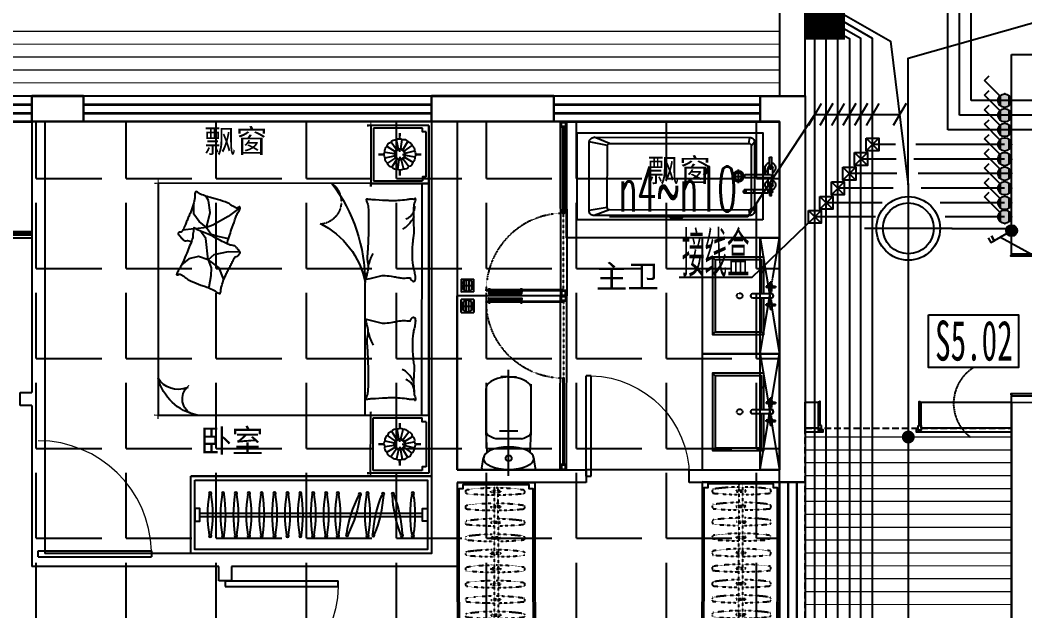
# Model space of a CAD drawing. Extents: x -284868 to 304789, y -137694 to 137894.
# Drawn here: x 3353 to 11149, y -25193 to -20606 of the extents above; entities that cross this region are included whole.
import ezdxf
from ezdxf.enums import TextEntityAlignment as Align

# ---------------------------------------------------------------- set-up
doc = ezdxf.new("R2010")
doc.units = 0
for name, pattern in [('AX-COMP-140B（200）$0$1#comfort_plan$0$DASH', [0.35, 0.25, -0.1]), ('AX-COMP-140B（200）$0$DASH', [0.35, 0.25, -0.1]), ('AX-COMP140B-Fur$0$AX-COMP140B-Fur$0$CONTINOUS', [0]), ('AX-COMP140B-Fur$0$AX-COMP140B-Fur$0$XU-140-SF-N1$0$DASH', [0.35, 0.25, -0.1]), ('DASH', [0.35, 0.25, -0.1]), ('DASHDOT', [1, 0.5, -0.25, 0, -0.25]), ('DASHED', [0.75, 0.5, -0.25]), ('HIDDEN', [0.375, 0.25, -0.125])]:
    doc.linetypes.add(name, pattern=pattern)
doc.layers.get('0').update_dxf_attribs({"linetype": 'CONTINUOUS'})
for name, color, linetype in [('0-墙', 4, 'CONTINUOUS'), ('0-底图', 251, 'CONTINUOUS'), ('0-开关', 240, 'CONTINUOUS'), ('0-文字说明', 3, 'CONTINUOUS'), ('0-窗', 11, 'CONTINUOUS'), ('0-非设计区域', 251, 'CONTINUOUS'), ('C-天花灯具', 3, 'CONTINUOUS'), ('EQUIP-照明', 3, 'CONTINUOUS'), ('EQUIP-箱柜', 3, 'CONTINUOUS'), ('P-完成面', 42, 'CONTINUOUS'), ('TEL_TEXT', 7, 'CONTINUOUS'), ('TEXT_照明_回路标注', 41, 'CONTINUOUS'), ('WIRE-照明', 130, 'CONTINUOUS')]:
    doc.layers.add(name, color=color, linetype=linetype)
doc.styles.add('_TCH_DYN', font='')
doc.styles.add('_TEL_DIM', font='SIMPLEX', dxfattribs={"width": 0.8, "height": 3.5, "bigfont": 'HZTXT'})
doc.styles.add('ARC', font='ARCHSTYL.SHX', dxfattribs={"width": 0.8})
doc.styles.add('HZ_e', font='simplex.shx', dxfattribs={"width": 0.8, "bigfont": 'hztxt.shx'})
doc.styles.add('TT', font='')
doc.styles.get('_TCH_DYN').set_extended_font_data('SimSun')
doc.styles.get('TT').set_extended_font_data('SimSun')
doc.dimstyles.new('ARROW-40', dxfattribs={"dimscale": 40, "dimtxt": 1.5, "dimasz": 0.01, "dimexe": 1, "dimexo": 1, "dimgap": 0.5, "dimtad": 1, "dimdec": 4, "dimrnd": 1, "dimzin": 12, "dimdsep": 46, "dimtxsty": 'ARC', "dimblk1": 'ARROW', "dimblk2": 'ARROW', "dimsah": 1, "dimcen": 0, "dimdle": 1, "dimclrd": 2, "dimclre": 2, "dimclrt": 2, "dimadec": 0, "dimazin": 0, "dimtfac": 0.005, "dimtdec": 4, "dimtix": 1, "dimtmove": 2, "dimatfit": 3, "dimldrblk": 'ARROW', "dimfxl": 1, "dimtolj": 1, "dimtzin": 0, "dimarcsym": 0})

# ---------------------------------------------------------------- blocks, each defined once
blk = doc.blocks.new('A$C5ed5d99b')
for q in [(750, 1.6), (0, -7550)]:
    blk.add_line((0, 0), q)
blk = doc.blocks.new('*U159')
for p, q in [((-350, -920), (-350, 380)), ((-300, 380), (-350, 380)), ((-325, -270), (-325, 380)), ((-325, 380), (-317, 380)), ((-317, 380), (-317, -270)), ((-300, -920), (-300, 380)), ((550, 380), (-300, 380)), ((550, -920), (550, 380)), ((-333, -270), (-333, -920)), ((-333, -270), (-325, -270)), ((-325, -920), (-325, -270)), ((-317, -270), (-325, -270)), ((0, -840), (0, -875)), ((107.5, -840), (0, -840)), ((142.5, -797.5), (107.5, -797.5)), ((107.5, -822.5), (107.5, -797.5)), ((142.5, -822.5), (107.5, -822.5)), ((107.5, -827.5), (107.5, -840)), ((142.5, -827.5), (107.5, -827.5)), ((109.5, -827.5), (109.5, -822.5)), ((140.5, -827.5), (140.5, -822.5)), ((142.5, -822.5), (142.5, -797.5)), ((142.5, -827.5), (142.5, -840)), ((250, -840), (142.5, -840)), ((250, -840), (250, -875)), ((420, -790), (420, -890)), ((420, -790), (520, -790)), ((515, -840), (425, -840)), ((440, -873.5), (440, -806.5)), ((460, -883.9), (460, -796.1)), ((480, -883.9), (480, -796.1)), ((500, -873.5), (500, -806.5)), ((520, -890), (520, -790)), ((-300, -920), (-350, -920)), ((-333, -920), (-325, -920)), ((550, -920), (-300, -920)), ((37.5, -875), (0, -875)), ((22.5, -920), (22.5, -905)), ((82.5, -905), (22.5, -905)), ((82.5, -920), (22.5, -920)), ((37.5, -905), (37.5, -875)), ((67.5, -905), (67.5, -875)), ((182.5, -875), (67.5, -875)), ((82.5, -920), (82.5, -905)), ((167.5, -920), (82.5, -920)), ((167.5, -920), (167.5, -905)), ((167.5, -905), (227.5, -905)), ((167.5, -920), (227.5, -920)), ((182.5, -905), (182.5, -875)), ((250, -875), (212.5, -875)), ((212.5, -905), (212.5, -875)), ((227.5, -920), (227.5, -905)), ((520, -890), (420, -890))]:
    blk.add_line(p, q)
blk.add_circle((470, -840), 45)
for centre, radius, start, end in [((125, -840), 17.5, 180, 0), ((52.5, -875), 15, 0, 180), ((197.5, -875), 15, 0, 180)]:
    blk.add_arc(centre, radius, start, end)
blk = doc.blocks.new('*U161')
for p, q in [((0, 600), (1866.5, 600)), ((1796.5, 312), (70, 312)), ((1796.5, 288), (70, 288))]:
    blk.add_line(p, q)
for points in [[(1866.5, 600), (0, 600), (0, 0), (1866.5, 0)], [(1836.5, 570), (30, 570), (30, 30), (1836.5, 30)], [(30, 250), (70, 250), (70, 350), (30, 350)], [(1836.5, 250), (1796.5, 250), (1796.5, 350), (1836.5, 350)]]:
    blk.add_lwpolyline(points, close=True)
for centre in [(145.1, 465.5), (299.1, 461.6), (375.5, 461.2), (496.6, 465.5), (726.7, 465.5), (817.4, 465.5), (917.4, 465.5), (1017.4, 465.5), (1117.4, 465.5), (1217.4, 465.5), (1317.4, 465.5), (1417.4, 465.5), (1517.4, 465.5), (1617.4, 465.5), (1717.4, 465.5), (556, 457.7), (145.1, 137), (229.9, 140.5), (450.7, 141.5), (496.6, 137), (654.8, 144.5), (726.7, 137), (817.4, 137), (917.4, 137), (1017.4, 137), (1117.4, 137), (1217.4, 137), (1317.4, 137), (1417.4, 137), (1517.4, 137), (1617.4, 137), (1717.4, 137)]:
    blk.add_circle(centre, 10)
for centre, start, end in [((1076.7, 300.9), 170.53281, 189.42009), ((-785.5, 301.6), 350.53281, 9.42009), ((1175, 104.3), 158.36642, 177.25371), ((-645.1, 497.5), 338.36642, 357.25371), ((1320, 514.2), 183.76178, 202.64906), ((-492.9, 88.8), 3.76178, 22.64906), ((1427.1, 301.6), 170.57991, 189.46719), ((-435, 300.9), 350.57991, 9.46719), ((1492.8, 581.4), 188.09053, 206.97781), ((-282.9, 20.4), 8.09053, 26.97781), ((1657.3, 301.6), 170.57991, 189.46719), ((-204.9, 300.9), 350.57991, 9.46719), ((1747.9, 301.6), 170.57991, 189.46719), ((-114.2, 300.9), 350.57991, 9.46719), ((1847.9, 301.6), 170.57991, 189.46719), ((-14.2, 300.9), 350.57991, 9.46719), ((1947.9, 301.6), 170.57991, 189.46719), ((85.8, 300.9), 350.57991, 9.46719), ((2047.9, 301.6), 170.57991, 189.46719), ((185.8, 300.9), 350.57991, 9.46719), ((2147.9, 301.6), 170.57991, 189.46719), ((285.8, 300.9), 350.57991, 9.46719), ((2247.9, 301.6), 170.57991, 189.46719), ((385.8, 300.9), 350.57991, 9.46719), ((2347.9, 301.6), 170.57991, 189.46719), ((485.8, 300.9), 350.57991, 9.46719), ((2447.9, 301.6), 170.57991, 189.46719), ((585.8, 300.9), 350.57991, 9.46719), ((2547.9, 301.6), 170.57991, 189.46719), ((685.8, 300.9), 350.57991, 9.46719), ((2647.9, 301.6), 170.57991, 189.46719), ((785.8, 300.9), 350.57991, 9.46719)]:
    blk.add_arc(centre, 948.9, start, end)
blk = doc.blocks.new('111AX-COMP140B-Fur$0$AX-COMP140B-Fur$0$111110111022110811071652A$C643C1FD2')
for points in [[(28, 342.7, -0.263368), (0.1, 361.5, -0.494818), (9.2, 380.2, -0.049225), (26.9, 382, -0.036831), (50.5, 380.2, -0.031893), (88.5, 372.1, 0.035782), (122.4, 365.1, 0.032941), (212.1, 359.2, 0.026564), (323.3, 365.1, 0.017905), (360.8, 370.4, -0.033397), (381, 372.7, -0.03204), (418.1, 372, 0.018442), (482.4, 368.9, 0.010837), (547.2, 369.7, 0.014624), (595.1, 372.7, 0.111249), (617.7, 380, -0.153708), (634.6, 384, -0.076444), (642, 382.2, -0.215512), (643.9, 380.2, -0.585858), (641.3, 377.2, 0.363489), (636.4, 374.6, 0.191716), (636.4, 363, -0.129675), (638.3, 346.4, -0.01735), (635.3, 329.6, 0.019326), (632.7, 314.5, 0.018818), (626.1, 246.1, 0.021828), (625.2, 186.9, 0.006204), (626.5, 153.1, 0.001963), (632.7, 46.2, 0.028341), (636.9, 10, -0.117014), (636.4, 1.1, -0.36606), (635, 0.2, -0.03973), (621.4, 3, -0.048309), (607.7, 8.5, 0.062981), (597, 12.4, 0.04058), (573.6, 15.8, 0.014345), (506.9, 18, 0.005484), (381.4, 17.3, 0.007153), (285.3, 14.3, 0.008762), (242.7, 11.6, -0.008153), (197, 8.6, -0.06251), (139.9, 13, 0.078669), (94.3, 15.1, 0.047825), (71.9, 10.4, -0.034494), (41.1, 3, -0.023571), (15.8, 0, -0.510228), (14.9, 1.1), (22.4, 31.2), (43, 113.7, 0.073041), (45, 133.3, 0.023305), (39.3, 194.4, 0.018299), (35.2, 217.3, -0.01097), (27.9, 255.3, -0.042281), (24.9, 289.6, -0.027201), (27.9, 343)], [(501.9, 368.9, 0.027842), (478.1, 358.3, 0.048685), (465.5, 350.2, 0.023666), (437.6, 325.8, 0.031223), (418.6, 305.1, 0.046801), (413.5, 297.5, 0.023191), (405.5, 280.7)], [(583.8, 374.6, 0.088153), (549.3, 371, 0.088153), (518.1, 355.8, 0.077547), (496.5, 334.2, 0.077547), (482.4, 307)], [(118.4, 15.8, 0.009729), (145.7, 24.8, 0.009729), (172.6, 34.9, 0.007971), (194.3, 44, 0.007971), (215.8, 53.7)]]:
    blk.add_lwpolyline(points, format="xyb")
blk = doc.blocks.new('111AX-COMP140B-Fur$0$AX-COMP140B-Fur$0$111110111022110811071652A$C5A527934')
for p, q in [((122.8, 492.3), (194, 398.8)), ((469.1, 493.2), (467.3, 399.6)), ((194, 398.8), (261.6, 281.4)), ((347, 320.5), (364.8, 400.5)), ((467.3, 399.6), (490.5, 289.8)), ((329.2, 269), (347, 320.5)), ((530.8, 243.4), (592.7, 326.9)), ((592.7, 326.9), (677.8, 361)), ((677.8, 361), (699.5, 357.9)), ((69.5, 247.7), (37.1, 229.6)), ((162, 260.1), (69.5, 247.7)), ((277.7, 231.7), (162, 260.1)), ((261.6, 281.4), (277.7, 231.7)), ((277.7, 231.7), (329.2, 269)), ((530.8, 243.4), (363.6, 226.4)), ((490.5, 289.8), (530.8, 243.4)), ((530.8, 243.4), (502.9, 169.1)), ((530.8, 243.4), (591.1, 268.1)), ((591.1, 268.1), (653.1, 265)), ((653.1, 265), (741.3, 249.6)), ((741.3, 249.6), (744.3, 243.8)), ((233.2, 174.8), (174.5, 132.1)), ((277.7, 231.7), (233.2, 174.8)), ((277.7, 231.7), (288.3, 147)), ((318.7, 193.9), (307.8, 186.1)), ((363.6, 226.4), (318.7, 193.9)), ((502.9, 169.1), (521.5, 94.8)), ((174.5, 132.1), (90.9, 132.1)), ((289.9, 133.7), (300.6, 48.6)), ((521.5, 94.8), (569.7, 38.5))]:
    blk.add_line(p, q)
blk.add_lwpolyline([(405, 391.5, -0.025626), (394.6, 394, -0.0108), (278.2, 431.5, -0.00456), (199.4, 459.6, -0.01125), (167.9, 471.9, -0.069394), (150.9, 482, 0.079756), (136, 490.4, 0.106399), (122.8, 492.3, 0.328642), (119.2, 489.3, 0.299547), (121.3, 483.4, -0.189917), (126.3, 475.5, -0.033518), (127.3, 466.2, -0.075627), (126.9, 462.1, -0.053489), (124.2, 455.1, -0.017838), (113.3, 435.3, -0.038394), (97.8, 413.4, 0.059529), (88.5, 398.9, 0.035943), (79, 375.3, 0.011245), (55.9, 297.6, 0.006203), (46.6, 262, -0.010783), (41.1, 241.6, -0.019485), (37.1, 229.6, -0.005062), (19.4, 184.4, -0.101392), (4.4, 161.7, 0.223768), (0, 149.6, 0.25558), (2.8, 145.5, 0.081563), (16.9, 140.9, 0.071805), (32.3, 140.8, -0.069985), (48.1, 140.7, -0.03546), (101.7, 129, -0.029432), (163.8, 106.8, -0.001554), (193.8, 93.8, 0.00152), (224.5, 80.6, 0.004735), (256.2, 67.5, -0.00382), (295.6, 51.2, -0.296001), (315.3, 22.1, 0.649774), (334.6, 14, 0.02319), (338.7, 18.2, -0.0288), (342, 21.5, -0.005727), (347.9, 26.7, 0.004358), (355.7, 33.5, 0.027528), (371, 48.7, 0.046214), (378.7, 59, 0.194121), (381.2, 74, -0.133719), (382.3, 95.6, -0.005779), (389, 115.4, -0.008882)], format="xyb")
blk.add_lwpolyline([(770.3, 299.1, 0.101392), (787, 320.6, -0.223768), (792.3, 332.3, -0.25558), (789.8, 336.7, -0.081563), (776.1, 342.3, -0.071805), (760.8, 343.6, 0.069985), (745, 344.9, 0.03546), (692.5, 360.6, 0.029432), (632.3, 387.6, 0.001554), (603.3, 402.8, -0.00152), (573.8, 418.3, -0.004735), (543.1, 433.8, 0.00382), (505.1, 453.1, 0.296001), (487.7, 483.6, 0.265444), (469.1, 493.2, -0.02319), (464.7, 489.3, 0.0288), (461.2, 486.3, 0.005727), (454.9, 481.5, -0.004358), (446.6, 475.3, -0.027528), (430.1, 461.4, -0.046214), (421.7, 451.7, -0.194121), (418, 436.9, 0.133719), (415.3, 415.4, 0.011505), (398.6, 377.3, 0.008882), (374.9, 328.9, 0.012426), (341.4, 267.4, -0.033612), (330, 244.1), (309.3, 193.4), (293.3, 154.3, 0.224341), (280.3, 142.3, -0.722772), (280.1, 134.4, -0.103513), (283.5, 133.9, 0.053465), (290, 133.7, 0.030109), (310.7, 129.5, -0.031436), (330.6, 125.5, -0.05324), (344.2, 125.2, 0.05518), (357.4, 124.8, 0.056271), (380.1, 118.8, 0.0108), (493.3, 72.6, 0.00456), (569.7, 38.5, 0.01125), (600.2, 23.8, 0.069394), (616.3, 12.5, -0.079756), (630.6, 2.9, -0.106399), (643.6, 0, -0.328642), (647.5, 2.8, -0.299547), (645.8, 8.8, 0.189917), (641.5, 17.1, 0.033518), (641.1, 26.4, 0.075627), (641.8, 30.4, 0.053489), (645, 37.3, 0.017838), (657.4, 56.2, 0.038394), (674.5, 76.8, -0.059529), (685, 90.5, -0.035943), (696.3, 113.3, -0.011245), (725.3, 189, -0.006203), (737.2, 223.8, 0.010783), (744.3, 243.8, 0.019485), (749.2, 255.4, 0.005062)], format="xyb", close=True)
blk = doc.blocks.new('111AX-COMP140B-Fur$0$AX-COMP140B-Fur$0$111110111022110811071652cdx床头灯2.0')
for p, q in [((0, 122), (0, 164.8)), ((-22.4, 36.6), (-61.2, 100)), ((-6.7, 42.3), (-18.3, 115.8)), ((10, 41.7), (27.5, 114)), ((25.2, 34.7), (69, 94.8)), ((-122, 0), (-164.8, 0)), ((-41.7, 10), (-114, 27.5)), ((-34.7, 25.2), (-94.8, 69)), ((-19.5, 0), (-38.2, 0)), ((0, 19.5), (0, 38.2)), ((19.5, 0), (38.2, 0)), ((36.6, 22.4), (100, 61.2)), ((42.3, 6.7), (115.8, 18.3)), ((122, 0), (164.8, 0)), ((-42.3, -6.7), (-115.8, -18.3)), ((-36.6, -22.4), (-100, -61.2)), ((-25.2, -34.7), (-69, -94.8)), ((-27.3, -114.1), (-10, -41.7)), ((0, -19.5), (0, -38.2)), ((18.7, -113.9), (7, -42.3)), ((62.6, -99.2), (22.9, -36.2)), ((34.7, -25.2), (96, -67.3)), ((41.7, -10), (114.4, -25.8)), ((0, -122), (0, -164.8))]:
    blk.add_line(p, q)
for points in [[(0, 164.8), (0, 122)], [(-164.8, 0), (-122, 0)], [(164.8, 0), (122.1, -1.7)], [(0, -164.8), (0, -122)]]:
    blk.add_lwpolyline(points)
for radius in [42.9, 38.2]:
    blk.add_circle((0, 0), radius)
for centre, start, end in [((-55.7, 60.3), 97.98094, 167.5445), ((-28.3, 77.1), 75.48094, 145.0445), ((3.3, 82), 52.98094, 122.5445), ((34.5, 74.5), 30.48094, 100.0445), ((60.3, 55.7), 7.98094, 77.5445), ((-82, 3.3), 142.98094, 212.5445), ((-74.5, 34.5), 120.48094, 190.0445), ((77.1, 28.3), 345.48094, 55.0445), ((82, -3.3), 322.98094, 32.5445), ((-77.1, -28.3), 165.48094, 235.0445), ((-60.3, -55.7), 187.98094, 257.5445), ((55.7, -60.3), 277.98094, 347.5445), ((74.5, -34.5), 300.48094, 10.0445), ((-34.5, -74.5), 210.48094, 280.0445), ((-3.3, -82), 232.98094, 302.5445), ((28.3, -77.1), 255.48094, 325.0445)]:
    blk.add_arc(centre, 40.1, start, end)
blk = doc.blocks.new('*U157')
for p, q in [((-900, 0), (-1350, 0)), ((-1350, 0), (-1350, -450)), ((1350, 0), (-1350, 0)), ((-900, 0), (900, 0)), ((-900, -2100), (-900, 0)), ((-900, -450), (-900, 0)), ((-1330, -50), (-1330, -430)), ((-920, -430), (-920, -50)), ((-900, -52.4), (900, -52.4)), ((900, 0), (900, -2100)), ((900, -450), (900, 0)), ((900, 0), (1350, 0)), ((920, -430), (920, -50)), ((1330, -50), (1330, -430)), ((1350, 0), (1350, -450)), ((-1350, -450), (-900, -450)), ((-1330, -430), (-920, -430)), ((1350, -450), (900, -450)), ((1330, -430), (920, -430)), ((900, -2100), (-900, -2100))]:
    blk.add_line(p, q)
at = {"linetype": 'AX-COMP140B-Fur$0$AX-COMP140B-Fur$0$CONTINOUS', "ltscale": 2.5}
blk.add_line((-900, -494.1), (129.6, -493.7), dxfattribs=at)
for points in [[(-1300, -20), (-1300, -50), (-1330, -50)], [(-950, -20), (-1300, -20)], [(-950, -20), (-950, -50), (-920, -50)], [(950, -20), (950, -50), (920, -50)], [(950, -20), (1300, -20)], [(1300, -20), (1300, -50), (1330, -50)]]:
    blk.add_lwpolyline(points)
for points in [[(-1350, -332.6, 0, 18, 0), (-1350, -478.5, 10, 10, 0)], [(-900, -349.7, 0, 10, 0), (-900, -477.7, 10, 10, 0)], [(900, -349.7, 0, 10, 0), (900, -477.7, 10, 10, 0)], [(1350, -332.6, 0, 18, 0), (1350, -478.5, 10, 10, 0)], [(-1380.6, -450, 10, 0, 0), (-1202.9, -450, 10, 10, 0)], [(-873.3, -450, 18, 0, 0), (-1032.5, -450, 10, 10, 0)], [(873.3, -450, 18, 0, 0), (1032.5, -450, 10, 10, 0)], [(1380.6, -450, 10, 0, 0), (1202.9, -450, 10, 10, 0)], [(-668.5, -1859, 10, 0, -0.374242), (-834.4, -1895.4, 10, 10, 2.21586)], [(-686.1, -1863.7, 10, 0, 0.177019), (-693.3, -1995.7, 10, 10, -2.21586)], [(-900, -1958.5, 0, 10, 0), (-900, -2130, 10, 10, 0)], [(900, -2005.4, 0, 10, 0), (900, -2130, 10, 10, 0)], [(-775.4, -2100, 0, 10, 0), (-930, -2100, 10, 10, 0)], [(658.3, -2100, 0, 10, 0), (930, -2100, 10, 10, 0)]]:
    blk.add_lwpolyline(points, format="xyseb")
for centre, radius, start, end in [((128.9, -1775.7), 1282, 53.02297, 89.96514), ((10.6, -1124.5), 642, 25.92108, 79.31539), ((-515.9, -1720.7), 391.6, 191.30173, 255.64344), ((-773.9, -1781.8), 129.7, 193.56133, 311.45499), ((-519.2, -1944.9), 181.3, 157.79381, 238.81667)]:
    blk.add_arc(centre, radius, start, end, dxfattribs=at)
at = {"linetype": 'AX-COMP140B-Fur$0$AX-COMP140B-Fur$0$XU-140-SF-N1$0$DASH', "ltscale": 2.5}
blk.add_arc((757.9, -855.2), 175.9, 36.12132, 174.81159, dxfattribs=at)
at = {"xscale": -1}
for name, p in [('111AX-COMP140B-Fur$0$AX-COMP140B-Fur$0$111110111022110811071652cdx床头灯2.0', (-1125, -225)), ('111AX-COMP140B-Fur$0$AX-COMP140B-Fur$0$111110111022110811071652A$C643C1FD2', (-140.3, -485.7)), ('111AX-COMP140B-Fur$0$AX-COMP140B-Fur$0$111110111022110811071652A$C5A527934', (835.6, -1956.2))]:
    blk.add_blockref(name, p, dxfattribs=at)
for name, p in [('111AX-COMP140B-Fur$0$AX-COMP140B-Fur$0$111110111022110811071652cdx床头灯2.0', (1125, -225)), ('111AX-COMP140B-Fur$0$AX-COMP140B-Fur$0$111110111022110811071652A$C643C1FD2', (140.3, -485.7))]:
    blk.add_blockref(name, p)
blk = doc.blocks.new('200142T2140sdf43dfgergf1217ghh165451564560402NEW2ffdfdfdsfsfe2322fadfadf03093088212A$C35C56D37')
at = {"linetype": 'DASH', "ltscale": 0.2}
for p, q in [((180, 75.9), (243.3, 95.3)), ((183.6, 64.1), (246.9, 83.5))]:
    blk.add_line(p, q, dxfattribs=at)
for centre, radius, start, end in [((664.4, -1374.9), 1553.6, 98.82699, 106.17124), ((415.6, 140.3), 22.5, 331.52968, 62.51042), ((664.4, -1374.9), 1553.6, 107.32665, 115.21311), ((-460.3, 2299.3), 2347.3, 287.14687, 292.43233), ((243.5, 88.9), 6.43, 302.10709, 91.93302), ((22.4, 19.9), 22.5, 151.52968, 242.51042), ((-460.3, 2299.3), 2347.3, 281.60777, 286.38209), ((185.8, 71.2), 7.48, 140.99747, 253.04263)]:
    blk.add_arc(centre, radius, start, end, dxfattribs=at)
blk = doc.blocks.new('*U177')
at = {"color": 8, "linetype": 'DASH', "ltscale": 0.2}
for p, q in [((-15, 722.9), (-15, -1102.9)), ((15, 722.9), (15, -1102.9))]:
    blk.add_line(p, q, dxfattribs=at)
blk.add_lwpolyline([(-300, 737.9), (-300, -1117.9), (300, -1117.9), (300, 737.9), (-300, 737.9)])
at = {"color": 8}
blk.add_lwpolyline([(-255, -1102.9), (255, -1102.9), (255, -1072.9), (285, -1072.9), (285, 692.9), (255, 692.9), (255, 722.9), (-255, 722.9), (-255, 692.9), (-285, 692.9), (-285, -1072.9), (-255, -1072.9), (-255, -1102.9)], dxfattribs=at)
at = {"rotation": 343.0620202558109}
for p in [(-225.4, 654.5), (-225.4, 534.5), (-225.4, 414.5), (-225.4, 294.5), (-225.4, 174.5), (-225.4, 54.5), (-225.4, -65.5), (-225.4, -185.5), (-225.4, -305.5), (-225.4, -425.5), (-225.4, -545.5), (-225.4, -665.5), (-225.4, -785.5), (-225.4, -905.5), (-225.4, -1025.5)]:
    blk.add_blockref('200142T2140sdf43dfgergf1217ghh165451564560402NEW2ffdfdfdsfsfe2322fadfadf03093088212A$C35C56D37', p, dxfattribs=at)
blk = doc.blocks.new('*U319')
at = {"linetype": 'AX-COMP-140B（200）$0$1#comfort_plan$0$DASH'}
for p, q in [((-449.9, 130), (-449.9, 280)), ((-449.9, 280), (450.1, 280)), ((450.1, 130), (-449.9, 280)), ((-449.9, 130), (450.1, 280)), ((450.1, 280), (450.1, 130)), ((450.1, 130), (-449.9, 130))]:
    blk.add_line(p, q, dxfattribs=at)
for p, q in [((-449.9, 280), (-449.9, -320)), ((450.1, 280), (-449.9, 280)), ((-75.4, 218.2), (-75.4, 249.5)), ((-75.4, 249.5), (-65.4, 249.5)), ((-65.4, 218.2), (-65.4, 249.5)), ((65.4, 218.2), (65.4, 249.5)), ((75.4, 249.5), (65.4, 249.5)), ((75.4, 218.2), (75.4, 249.5)), ((450.1, -320), (450.1, 280)), ((-179.9, 140), (-199.9, 160)), ((-75.4, 218.2), (-106.6, 218.2)), ((-106.6, 218.2), (-106.6, 208.2)), ((-75.4, 208.2), (-106.6, 208.2)), ((-75.4, 208.2), (-75.4, 177)), ((-75.4, 177), (-65.4, 177)), ((-65.4, 218.2), (-34.1, 218.2)), ((-65.4, 208.2), (-34.1, 208.2)), ((-65.4, 208.2), (-65.4, 177)), ((-34.1, 218.2), (-34.1, 208.2)), ((65.4, 218.2), (34.1, 218.2)), ((34.1, 218.2), (34.1, 208.2)), ((65.4, 208.2), (34.1, 208.2)), ((65.4, 208.2), (65.4, 177)), ((75.4, 177), (65.4, 177)), ((75.4, 218.2), (106.6, 218.2)), ((75.4, 208.2), (106.6, 208.2)), ((75.4, 208.2), (75.4, 177)), ((106.6, 218.2), (106.6, 208.2)), ((280.1, 140), (300.1, 160)), ((-279.9, -220), (-299.9, -240)), ((280.1, -220), (300.1, -240)), ((-449.9, -320), (450.1, -320))]:
    blk.add_line(p, q)
at = {"linetype": 'AX-COMP-140B（200）$0$DASH'}
for p, q in [((-14.4, 217.6), (-14.4, 70.8)), ((14.4, 70.8), (14.4, 217.6))]:
    blk.add_line(p, q, dxfattribs=at)
for points in [[(-14.4, 160), (-299.9, 160), (-299.9, -240), (300.1, -240), (300.1, 160), (14.4, 160)], [(-14.4, 140), (-279.9, 140), (-279.9, -220), (280.1, -220), (280.1, 140), (14.4, 140)]]:
    blk.add_lwpolyline(points)
blk.add_circle((0, -28.6), 21.4, dxfattribs=at)
for centre, start, end in [((-70.4, 213.2), 107.00272, 162.99728), ((-70.4, 213.2), 197.00272, 252.99728), ((-70.4, 213.2), 17.00272, 72.99728), ((-70.4, 213.2), 287.00272, 342.99728), ((70.4, 213.2), 107.00272, 162.99728), ((70.4, 213.2), 197.00272, 252.99728), ((70.4, 213.2), 17.00272, 72.99728), ((70.4, 213.2), 287.00272, 342.99728)]:
    blk.add_arc(centre, 17.1, start, end, dxfattribs=at)
for centre, radius, start, end in [((0, 213.2), 20, 315.95732, 224.04268), ((0, 217.6), 14.4, 0, 180), ((0, 69.2), 14.5, 173.57398, 6.42602)]:
    blk.add_arc(centre, radius, start, end)
blk = doc.blocks.new('11154t47u657u657yey6r87utwretwter')
at = {"linetype": 'Continuous', "ltscale": 30}
for p, q in [((-186.1, -3082.6), (-194.1, -3030.8)), ((1013.9, -3082.6), (1147.9, -3030.8)), ((-206.1, -3102.6), (-236.1, -3069.3)), ((1033.9, -3102.6), (1189.9, -3069.3)), ((-392.2, -3441.3), (-392.2, -3291.3)), ((-379.2, -3291.3), (-379.2, -3273.3)), ((-365.2, -3291.3), (-365.2, -3273.3)), ((-352.2, -3354.3), (-352.2, -3291.3)), ((-372.2, -3354.3), (-152.2, -3354.3)), ((-330, -3354.3), (-330, -3304.6)), ((-312, -3354.3), (-312, -3304.6)), ((-36.1, -3366.3), (-156.1, -3366.3)), ((-96.1, -3426.3), (-96.1, -3306.3)), ((-379.2, -3441.3), (-379.2, -3459.3)), ((-372.2, -3378.3), (-152.2, -3378.3)), ((-365.2, -3441.3), (-365.2, -3459.3)), ((-352.2, -3441.3), (-352.2, -3378.3)), ((-363.2, -3484.3), (-350.9, -3484.3)), ((-363.2, -3508.3), (-350.9, -3508.3)), ((-347.6, -3481.3), (-146.7, -3481.3)), ((-347.6, -3511.3), (-146.7, -3511.3)), ((-206.1, -3637.1), (-236.1, -3663.3)), ((1033.9, -3637.1), (1189.9, -3663.3)), ((-186.1, -3657.1), (-194.1, -3705.3)), ((1013.9, -3657.1), (1147.9, -3705.3))]:
    blk.add_line(p, q, dxfattribs=at)
for points in [[(-306.1, -3741.3), (1293.9, -3741.3), (1293.9, -2991.3), (-306.1, -2991.3), (-306.1, -3741.3)], [(-363.2, -3201.3), (-381.2, -3201.3), (-381.2, -3273.3), (-363.2, -3273.3)], [(-363.2, -3531.3), (-381.2, -3531.3), (-381.2, -3459.3), (-363.2, -3459.3)]]:
    blk.add_lwpolyline(points, close=True, dxfattribs=at)
at = {"linetype": 'HIDDEN', "ltscale": 30}
blk.add_lwpolyline([(-306.1, -3741.3), (1293.9, -3741.3), (1293.9, -2991.3), (-306.1, -2991.3), (-306.1, -3741.3)], close=True, dxfattribs=at)
at = {"linetype": 'Continuous', "ltscale": 30}
for points in [[(-194.1, -3705.3), (1147.9, -3705.3, 0.414214), (1189.9, -3663.3), (1189.9, -3072.8, 0.414214), (1147.9, -3030.8), (-194.1, -3030.8, 0.414214), (-236.1, -3072.8), (-236.1, -3663.3, 0.414214)], [(1033.9, -3637.1), (1033.9, -3102.6, 0.414214), (1013.9, -3082.6), (-186.1, -3082.6, 0.414214), (-206.1, -3102.6), (-206.1, -3637.1, 0.414214), (-186.1, -3657.1), (1013.9, -3657.1, 0.414214)]]:
    blk.add_lwpolyline(points, format="xyb", close=True, dxfattribs=at)
blk.add_lwpolyline([(388.9, -3705.3), (388.9, -3725.3), (488.9, -3725.3), (488.9, -3705.3)], dxfattribs=at)
for radius in [45, 30]:
    blk.add_circle((-96.1, -3366.3), radius, dxfattribs=at)
for centre, radius, start, end in [((-372.2, -3291.3), 45, 101.53696, 243.6122), ((-372.2, -3291.3), 20, 115.84193, 180), ((-372.2, -3291.3), 13, 122.57897, 57.42103), ((-372.2, -3291.3), 7, 180, 0), ((-372.2, -3291.3), 20, 0, 64.15807), ((-372.2, -3291.3), 45, 347.16083, 78.46304), ((-372.2, -3366.3), 12, 90, 270), ((-372.2, -3291.3), 45, 296.3878, 339.75811), ((-152.2, -3366.3), 12, 270, 90), ((-372.2, -3441.3), 45, 116.3878, 258.46304), ((-372.2, -3441.3), 20, 180, 244.15807), ((-372.2, -3441.3), 13, 302.57897, 237.42103), ((-372.2, -3441.3), 7, 0, 180), ((-372.2, -3441.3), 20, 295.84193, 0), ((-372.2, -3441.3), 45, 287.14621, 63.6122), ((-371.4, -3496.3), 18, 138.84793, 237.01386), ((-371.4, -3496.3), 15, 130.79264, 229.20736)]:
    blk.add_arc(centre, radius, start, end, dxfattribs=at)
at = {"linetype": 'Continuous', "ltscale": 30, "extrusion": (0, 0, -1)}
for centre, major_axis, ratio, end_param in [((-321, -3304.6), (9, 0), 0.621041, 9.424778), ((-347.6, -3496.3), (0, 15), 0.366667, 6.283185), ((-226.2, -3496.3), (0, 15), 0.366667, 6.283185), ((-156.7, -3496.3), (0, 15), 0.366667, 6.283185), ((-146.7, -3496.3), (0, -15), 0.366667, 9.424778)]:
    blk.add_ellipse(centre, major_axis=major_axis, ratio=ratio, start_param=3.141593, end_param=end_param, dxfattribs=at)
blk = doc.blocks.new('*U318')
for p, q in [((-400, -1070), (-400, 280)), ((-400, 280), (-350, 280)), ((225, 240), (-375, 240)), ((-375, 240), (-375, 232)), ((-350, -1070), (-350, 280)), ((-350, 280), (450, 280)), ((225, 240), (225, 232)), ((320, 250), (320, 150)), ((320, 250), (420, 250)), ((360, 156.1), (360, 243.9)), ((380, 156.1), (380, 243.9)), ((420, 150), (420, 250)), ((450, -1070), (450, 280)), ((225, 232), (-375, 232)), ((415, 200), (325, 200)), ((340, 166.5), (340, 233.5)), ((400, 166.5), (400, 233.5)), ((420, 150), (320, 150)), ((-400, -1070), (-350, -1070)), ((-350, -1070), (450, -1070))]:
    blk.add_line(p, q)
at = {"linetype": 'AX-COMP-140B（200）$0$DASH', "ltscale": 0.3}
blk.add_line((-375, 240), (-375, -360), dxfattribs=at)
for points in [[(-355, 280), (-395, 280), (-395, 240), (-355, 240)], [(-360, 275), (-390, 275), (-390, 245), (-360, 245)], [(-355, -1070), (-395, -1070), (-395, -1030), (-355, -1030)], [(-360, -1065), (-390, -1065), (-390, -1035), (-360, -1035)]]:
    blk.add_lwpolyline(points, close=True)
for points in [[(206.1, 250.7), (206.1, 263.1), (-52.1, 263.1), (-52.1, 250.7), (197.9, 250.7)], [(-52.1, 240), (-52.1, 250.7), (-43.9, 250.7), (-43.9, 240)], [(197.9, 240), (197.9, 250.7)], [(206.1, 250.7), (206.1, 240)], [(-43.9, 232), (-43.9, 225.1), (-52.1, 225.1), (-52.1, 232)], [(206.1, 232), (206.1, 225.1), (197.9, 225.1), (197.9, 232)], [(-380, -1030), (-380, -360), (-370, -360), (-370, -1030)]]:
    blk.add_lwpolyline(points)
blk.add_circle((370, 200), 45)
blk.add_arc((-375, 240), 600, 270.00028, 359.23631, dxfattribs=at)
blk = doc.blocks.new('*U317')
at = {"ltscale": 10}
for p, q in [((0, 327), (0, -496.5)), ((-208, 268.7), (-194.2, 185.4)), ((-197.6, 280), (197.6, 280)), ((208, 268.7), (194.2, 185.4)), ((-166, 144.9), (-175, -10.6)), ((166, 144.9), (175, -10.6)), ((-100.2, 39.7), (100.2, 39.7)), ((0, 25.9), (0, -63.5)), ((-175, -12), (-175, -351.2)), ((-71.7, -18.8), (71.7, -18.8)), ((-43.6, -18.8), (43.6, -18.8)), ((175, -12), (175, -351.2))]:
    blk.add_line(p, q, dxfattribs=at)
for p, q in [((-375, 280), (375, 280)), ((-175, -351.2), (-175, -384.6)), ((0, -440), (-59.9, -440)), ((0, -440), (59.9, -440))]:
    blk.add_line(p, q)
for points in [[(-175, -384.6, 10, 0, 0), (-175, -296.7, 10, 10, 0)], [(175, -384.6, 10, 0, 0), (175, -296.7, 10, 10, 0)]]:
    blk.add_lwpolyline(points, format="xyseb")
blk.add_circle((0, 191.2), 22.8, dxfattribs=at)
for centre, start, end in [((-197.6, 269.5), 90, 184.88863), ((197.6, 269.5), 355.11137, 90)]:
    blk.add_arc(centre, 10.4, start, end, dxfattribs=at)
at = {"ltscale": 10, "extrusion": (0, 0, -1)}
for centre, major_axis, ratio, start_param, end_param in [((0, 191.2), (194.6, 0), 0.456392, 3.141593, 6.283185), ((0.7, -11.9), (-174.9, 3.2), 0.369842, 2.169272, 3.218057)]:
    blk.add_ellipse(centre, major_axis=major_axis, ratio=ratio, start_param=start_param, end_param=end_param, dxfattribs=at)
at = {"ltscale": 10}
for centre, major_axis, ratio, start_param, end_param in [((0, 191.2), (194.6, 0), 0.456392, 3.141593, 6.283185), ((-0.7, -11.9), (174.9, 3.2), 0.369842, 2.169272, 3.218057), ((0, -351.2), (-175, 0), 0.507463, 0, 3.141593)]:
    blk.add_ellipse(centre, major_axis=major_axis, ratio=ratio, start_param=start_param, end_param=end_param, dxfattribs=at)
blk = doc.blocks.new('*U175')
at = {"color": 8, "linetype": 'DASH', "ltscale": 0.2}
for p, q in [((-15, 717.9), (-15, -1104.7)), ((15, 717.9), (15, -1104.7))]:
    blk.add_line(p, q, dxfattribs=at)
blk.add_lwpolyline([(-300, 732.9), (-300, -1119.7), (300, -1119.7), (300, 732.9), (-300, 732.9)])
at = {"color": 8}
blk.add_lwpolyline([(-255, -1104.7), (255, -1104.7), (255, -1074.7), (285, -1074.7), (285, 687.9), (255, 687.9), (255, 717.9), (-255, 717.9), (-255, 687.9), (-285, 687.9), (-285, -1074.7), (-255, -1074.7), (-255, -1104.7)], dxfattribs=at)
at = {"rotation": 343.0620202558109}
for p in [(-225.4, 649.5), (-225.4, 529.5), (-225.4, 409.5), (-225.4, 289.5), (-225.4, 169.5), (-225.4, 49.5), (-225.4, -70.5), (-225.4, -190.5), (-225.4, -310.5), (-225.4, -430.5), (-225.4, -550.5), (-225.4, -670.5), (-225.4, -790.5), (-225.4, -910.5), (-225.4, -1030.5)]:
    blk.add_blockref('200142T2140sdf43dfgergf1217ghh165451564560402NEW2ffdfdfdsfsfe2322fadfadf03093088212A$C35C56D37', p, dxfattribs=at)
blk = doc.blocks.new('$DorLib2D$00000001')
for p, q in [((0.45, 0.975), (0.5, 0.975)), ((0.45, 0), (0.45, 0.975)), ((0.5, 0), (0.5, 0.975)), ((0.5, 0), (0.45, 0))]:
    blk.add_line(p, q)
at = {"lineweight": 13}
blk.add_arc((0.475, 0), 0.975, 91.46928, 180, dxfattribs=at)
blk = doc.blocks.new('$WINLIB2D$00000001')
for points in [[(-0.5, 0.5), (-0.5, -0.5)], [(-0.5, 0.5), (0.5, 0.5)], [(0.5, -0.5), (0.5, 0.5)], [(0.5, 0.1667), (-0.5, 0.1667)], [(0.5, -0.1667), (-0.5, -0.1667)], [(-0.5, -0.5), (0.5, -0.5)]]:
    blk.add_lwpolyline(points)
blk = doc.blocks.new('vrthr')
at = {"linetype": 'Continuous'}
for p, q in [((218798.4, 276907.6), (218798.4, 277107.6)), ((218798.4, 277107.6), (218898.4, 277107.6)), ((218898.4, 277107.6), (219198.4, 277107.6)), ((219198.4, 277107.6), (219198.4, 276907.6)), ((221898.4, 276907.6), (221898.4, 277107.6)), ((221898.4, 277107.6), (221998.4, 277107.6)), ((221998.4, 277107.6), (222848.4, 277107.6)), ((222848.4, 277107.6), (222848.4, 276907.6)), ((224448.4, 276907.6), (224448.4, 277107.6)), ((224448.4, 277107.6), (224798.4, 277107.6)), ((224798.4, 277107.6), (224798.4, 274107.6)), ((218798.4, 276907.6), (218798.4, 274807.6)), ((219198.4, 276907.6), (218898.4, 276907.6)), ((218898.4, 276907.6), (218898.4, 274707.6)), ((221898.4, 276907.6), (221898.5, 274207.6)), ((222848.4, 276907.6), (222098.4, 276907.6)), ((222098.4, 276907.6), (222098.5, 274207.6)), ((224598.4, 276907.6), (224448.4, 276907.6)), ((224598.4, 276907.6), (224598.4, 274207.6)), ((218706.9, 274707.6), (218706.9, 274807.6)), ((218706.9, 274807.6), (218798.4, 274807.6)), ((218798.4, 274707.6), (218706.9, 274707.6)), ((218798.4, 274707.6), (218798.4, 273457.6)), ((218898.4, 274707.6), (218898.4, 273557.6)), ((221898.5, 274207.6), (221898.5, 273557.6)), ((222098.5, 274207.6), (223098.5, 274207.6)), ((223098.5, 274207.6), (223098.5, 274107.6)), ((223898.5, 274207.6, 0), (223098.5, 274207.6, 0)), ((223898.5, 274107.6), (223898.5, 274207.6)), ((223898.5, 274207.6), (224598.4, 274207.6)), ((223098.5, 274107.6), (222098.5, 274107.6)), ((222098.5, 274107.6), (222098.5, 273457.6)), ((224798.4, 274107.6), (223898.5, 274107.6)), ((224598.4, 274107.6), (224598.4, 268757.6)), ((224665.1, 274107.6), (224665.1, 268690.9)), ((224731.8, 274107.6), (224731.8, 268624.2)), ((224798.4, 274107.6), (224798.4, 268557.6)), ((220248.4, 273557.6), (218898.4, 273557.6)), ((221898.5, 273557.6), (220248.4, 273557.6)), ((220248.4, 273457.6), (218798.4, 273457.6)), ((220248.4, 273345.8), (220248.4, 273457.6)), ((222098.5, 273457.6), (220348.4, 273457.6)), ((220348.4, 273457.6), (220348.4, 273345.8)), ((220348.4, 273345.8), (220248.4, 273345.8))]:
    blk.add_line(p, q, dxfattribs=at)
at = {"elevation": 0}
blk.add_lwpolyline([(222947.5, 276908.2), (224598.5, 276908.2), (224598.5, 276007.6), (222947.5, 276007.6)], close=True, dxfattribs=at)
at = {"yscale": 200, "rotation": 359.9999999999992}
for p, xscale, zscale in [((218398.4, 277007.6), -800.0000000037253, -800.0000000037253), ((220548.4, 277007.6), -2700.000000000058, -2700.000000000058), ((223648.4, 277007.6), -1600, -1600)]:
    blk.add_blockref('$WINLIB2D$00000001', p, dxfattribs=dict(at, xscale=xscale, zscale=zscale))
at = {"extrusion": (1.78724e-19, 6.03939e-06, 1), "xscale": -1.000000000000006, "rotation": 269.9719941386954}
blk.add_blockref('*U157', (221877.5, 275530.6, 1.5), dxfattribs=at)
at = {"extrusion": (-2.54112e-21, -3.38812e-21, -1), "zscale": -1, "rotation": 89.99898281666653}
blk.add_blockref('*U159', (-218418.4, 276357.6, 0.1), dxfattribs=at)
at = {"extrusion": (-2.40798e-20, -9.42858e-21, -1), "xscale": -1, "zscale": -1, "rotation": 179.9576559795027}
blk.add_blockref('*U318', (-222548.3, 275837.9, 0), dxfattribs=at)
at = {"extrusion": (-2.97499e-05, 2.61612e-08, -1), "xscale": 0.9000000000000309, "yscale": 0.9000000000000309, "zscale": -0.9000000000000296, "rotation": 0.0500248332758659}
blk.add_blockref('11154t47u657u657yey6r87utwretwter', (-224196, 279515.3, -6.7), dxfattribs=at)
at = {"extrusion": (8.47028e-22, -1.69407e-21, -1), "xscale": -1, "zscale": -1, "rotation": 90.00149969800164}
for p in [(-224318.5, 275557.7, 0), (-224318.4, 274657.7, 0)]:
    blk.add_blockref('*U319', p, dxfattribs=at)
at = {"extrusion": (-2.40798e-20, 9.42858e-21, -1), "zscale": -1, "rotation": 0.04234402049734431}
blk.add_blockref('*U318', (-222548.3, 275277.9, 0), dxfattribs=at)
at = {"extrusion": (4.34626e-31, -8.47048e-22, -1), "xscale": -1, "zscale": -1, "rotation": 180}
blk.add_blockref('*U317', (-222497.5, 274487.9, 0), dxfattribs=at)
at = {"linetype": 'Continuous', "xscale": -800, "yscale": 800, "zscale": 800}
blk.add_blockref('$DorLib2D$00000001', (223498.5, 274157.6), dxfattribs=at)
at = {"linetype": 'Continuous', "yscale": 900, "rotation": 270}
for p, xscale, zscale in [((218848.4, 273982.6), 900, 900), ((220298.4, 272895.8), -900, -900)]:
    blk.add_blockref('$DorLib2D$00000001', p, dxfattribs=dict(at, xscale=xscale, zscale=zscale))
at = {"extrusion": (0, 0, -1), "xscale": -0.9999999999999971, "zscale": -0.9999999999999971, "rotation": 0.0789388481105659}
blk.add_blockref('*U177', (-224296.6, 273374.3, 0), dxfattribs=at)
at = {"extrusion": (-4.39238e-09, 6.03784e-06, 1), "xscale": -1}
blk.add_blockref('*U161', (221898.4, 273557.6, 1.6), dxfattribs=at)
at = {"extrusion": (0, 0, -1), "zscale": -1, "rotation": 359.9210611518894}
blk.add_blockref('*U175', (-222400.4, 273374.3, 0), dxfattribs=at)
at = {"style": '_TCH_DYN'}
for s, p in [('飘窗', (220135, 276670.2, -0.1)), ('飘窗', (223574.3, 276443.8, -0.1)), ('主卫', (223173.2, 275618.3, -0.1)), ('卧室', (220103, 274342, -0.1))]:
    blk.add_text(s, height=180, dxfattribs=at).set_placement(p)
blk = doc.blocks.new('双联单控开关(平面）【SNP】')
for points in [[(25.7, 81.5), (93.4, 178.3), (130.1, 152.6)], [(147.4, 177.1), (110.7, 202.8), (93.4, 178.3)], [(130.1, 152.6), (93.4, 178.3)], [(130.1, 152.6), (93.4, 178.3)]]:
    blk.add_lwpolyline(points)
at = {"const_width": 44.8}
blk.add_lwpolyline([(-22.4, 44.8, 1), (22.4, 44.8, 1)], format="xyb", close=True, dxfattribs=at)
blk.add_circle((0, 44.8), 44.8)
blk = doc.blocks.new('*U25')
at = {"rotation": 317.7964611316081}
blk.add_blockref('双联单控开关(平面）【SNP】', (-10, -11.1), dxfattribs=at)
blk = doc.blocks.new('453')
at = {"color": 251, "ltscale": 50}
for p, q in [((-142126.2, -422268.8), (-142126.2, -422378.8)), ((-142071.2, -422323.8), (-142181.2, -422323.8))]:
    blk.add_line(p, q, dxfattribs=at)
at = {"ltscale": 50}
blk.add_circle((-142126.2, -422323.8), 40, dxfattribs=at)
at = {"color": 251, "ltscale": 50}
blk.add_circle((-142126.2, -422323.8), 32, dxfattribs=at)
blk = doc.blocks.new('ARROW')
at = {"color": 2}
blk.add_lwpolyline([(0, 0), (-75, 130), (-97, 117), (-29, 0), (-97, -117), (-75, -130)], close=True, dxfattribs=at)
for points in [[(-29, 0), (0, 0), (-97, 117), (-75, 130)], [(-97, -117), (-75, -130), (-29, 0), (0, 0)]]:
    blk.add_solid(points, dxfattribs=at)
blk = doc.blocks.new('*X428')
at = {"color": 0}
for p, q in [((-250, 32.8), (-82.8, 200)), ((-250, 68.2), (-118.2, 200)), ((-250, 103.6), (-153.6, 200)), ((-250, 138.9), (-188.9, 200)), ((-250, 174.3), (-224.3, 200)), ((-247.5, 0), (-47.5, 200)), ((-212.1, 0), (-12.1, 200)), ((-176.8, 0), (23.2, 200)), ((-141.4, 0), (58.6, 200)), ((-106.1, 0), (93.9, 200)), ((-70.7, 0), (129.3, 200)), ((-35.4, 0), (164.6, 200)), ((0, 0), (200, 200)), ((35.4, 0), (235.4, 200)), ((70.7, 0), (250, 179.3)), ((106.1, 0), (250, 143.9)), ((141.4, 0), (250, 108.6)), ((176.8, 0), (250, 73.2)), ((212.1, 0), (250, 37.9)), ((247.5, 0), (250, 2.5))]:
    blk.add_line(p, q, dxfattribs=at)
blk = doc.blocks.new('$equip$00002943')
for p, q in [((-0.75, 0.6), (-0.75, 0)), ((0.75, 0.6), (-0.75, 0.6)), ((0.75, 0), (0.75, 0.6)), ((-0.75, 0), (0.75, 0))]:
    blk.add_line(p, q)
for points, const_width in [([(-0.75, 0.3), (0.75, 0.3)], 0.6), ([(-0.75, 0.6), (-0.75, 0), (0.75, 0), (0.75, 0.6), (-0.75, 0.6), (-0.75, 0)], 0.04)]:
    blk.add_lwpolyline(points, dxfattribs=dict(const_width=const_width))
for p in [(0, 0.6), (-0.75, 0.3), (0.75, 0.3), (0, 0)]:
    blk.add_point(p)
at = {"xscale": 0.00300000000061118, "yscale": 0.00300000000061118, "zscale": 0.00300000000061118}
blk.add_blockref('*X428', (0, 0), dxfattribs=at)
at = {"color": 7, "style": '_TEL_DIM', "flags": 1}
for tag in ['A', 'REMARK']:
    blk.add_attdef(tag, text='', height=0.00002, dxfattribs=at).set_placement((0, 0), align=Align.MIDDLE_CENTER)
blk = doc.blocks.new('$equip$00001962')
for p, q in [((0.147, 0.356), (0.625, 0.833)), ((0.625, 0.833), (0.766, 0.692))]:
    blk.add_line(p, q)
blk.add_circle((0, 0.208), 0.208)
for p in [(0, 0.417), (-0.208, 0.208), (0, 0), (0.208, 0.208)]:
    blk.add_point(p)
for points in [[(-0.18, 0.313), (0.18, 0.313), (-0.208, 0.208), (0.208, 0.208)], [(-0.104, 0.389), (0.104, 0.389), (-0.18, 0.313), (0.18, 0.313)], [(0, 0.417), (0, 0.417), (-0.104, 0.389), (0.104, 0.389)], [(-0.18, 0.104), (0.18, 0.104), (-0.208, 0.208), (0.208, 0.208)], [(-0.104, 0.028), (0.104, 0.028), (-0.18, 0.104), (0.18, 0.104)], [(0, 0), (0, 0), (-0.104, 0.028), (0.104, 0.028)]]:
    blk.add_solid(points)
at = {"layer": 'TEL_TEXT', "style": '_TEL_DIM', "flags": 1}
blk.add_attdef('A', text='', height=0.00002, dxfattribs=at).set_placement((0, 0), align=Align.MIDDLE_CENTER)
blk = doc.blocks.new('接线盒')
at = {"layer": 'WIRE-照明'}
for p, q in [((100, 0), (0, -100)), ((0, 0), (100, -100))]:
    blk.add_line(p, q, dxfattribs=at)
blk.add_lwpolyline([(0, 0), (100, 0), (100, -100), (0, -100)], close=True, dxfattribs=at)
blk = doc.blocks.new('1')
at = {"color": 2, "linetype": 'DASHED', "ltscale": 3}
blk.add_lwpolyline([(2156.5, -14511.4, 0.527559), (2131.7, -15050, 2.00592)], format="xyb", dxfattribs=at)
at = {"layer": '0-文字说明', "color": 3, "ltscale": 0.5}
blk.add_lwpolyline([(1806.5, -14100), (2506.5, -14100), (2506.5, -14511.4), (1806.5, -14511.4)], close=True, dxfattribs=at)
at = {"color": 3, "style": 'TT', "width": 0.484712}
blk.add_text('S5.02', height=310.33, dxfattribs=at).set_placement((1858.4, -14456.4), (2460, -14456.4), align=Align.FIT)
at = {"color": 31}
blk.add_leader([(2365.6, -13497.4), (3461.2, -14103), (23872.7, -14103)], dimstyle='ARROW-40', override={"dimscale": 1, "dimtad": 0}, dxfattribs=at)

msp = doc.modelspace()

# ---------------------------------------------------------------- hatches: boundary and pattern name
at = {"layer": '0-非设计区域', "ltscale": 3}
h = msp.add_hatch(dxfattribs=at)
h.set_pattern_fill('ANGLE', color=256, scale=100)
h.set_pattern_definition([(0, (-422606.9, 452446.1), (0, 698.5), [508, -190.5]), (90, (-422606.9, 452446.1), (-698.5, 4e-14), [508, -190.5])])
h.paths.add_polyline_path([(-5806, -21397.7), (-5806, -25047.7), (-7856, -25047.7), (-7856, -28492.7), (-7356, -28492.7), (-7356, -29242.7), (-2956, -29242.7), (-2956, -31547.7), (5544, -31547.7), (5544, -29547.7), (9244, -29547.7), (9244, -21392.7), (1644, -21392.7), (1644, -16942.7), (-506, -16942.7), (-516, -16142.7), (-3106, -16142.7), (-3106, -21397.7)])

# ---------------------------------------------------------------- linework, layer by layer
at = {"layer": '0-墙', "ltscale": 3}
for points in [[(9244, -21192.7), (9444, -21192.7), (9444, -19592.7), (9244, -19592.7)], [(3444, -21192.7), (3444, -21392.7), (3844, -21392.7), (3844, -21192.7)], [(6544, -21192.7), (6544, -21392.7), (7494, -21392.7), (7494, -21192.7)], [(9544.7, -23772.7), (9444.7, -23772.7), (9444.7, -23572.7), (9544.7, -23572.7)]]:
    msp.add_lwpolyline(points, close=True, dxfattribs=at)
for points in [[(11044, -20872.7), (11444, -20872.7), (11444, -21072.7), (11244, -21072.7), (11244, -22422.7), (11044, -22422.7), (11044, -20872.7)], [(9244, -21392.7), (9094, -21392.7), (9094, -21192.7), (9444, -21192.7), (9444, -24192.7), (9244, -24192.7), (9244, -21392.7)], [(11244, -23572.7), (11794, -23572.7), (11794, -23772.7), (11244, -23772.7), (11244, -33022.7), (11044, -33022.7), (11044, -23522.7), (11244, -23522.7), (11244, -23572.7)]]:
    msp.add_lwpolyline(points, dxfattribs=at)
at = {"layer": '0-墙', "ltscale": 3, "elevation": 0.1}
msp.add_lwpolyline([(11044, -23772.7), (10344.7, -23772.7), (10344.7, -23572.7), (11044, -23572.7)], close=True, dxfattribs=at)
at = {"layer": '0-窗'}
for points in [[(3444, -21392.7), (2644, -21392.7), (2644, -21192.7), (3444, -21192.7)], [(6544, -21392.7), (3844, -21392.7), (3844, -21192.7), (6544, -21192.7)], [(9094, -21392.7), (7494, -21392.7), (7494, -21192.7), (9094, -21192.7)], [(3444, -21327.7), (2644, -21327.7), (2644, -21257.7), (3444, -21257.7)], [(6544, -21327.7), (3844, -21327.7), (3844, -21257.7), (6544, -21257.7)], [(9094, -21327.7), (7494, -21327.7), (7494, -21257.7), (9094, -21257.7)]]:
    msp.add_lwpolyline(points, close=True, dxfattribs=at)
for points in [[(5744, -29547.7), (9244, -29547.7), (9244, -24192.7), (9444, -24192.7), (9444, -29747.7), (5744, -29747.7), (5744, -29547.7)], [(9379, -24192.7), (9379, -29682.7), (5744, -29682.7)], [(9309, -24192.7), (9309, -29612.7), (5744, -29612.7)]]:
    msp.add_lwpolyline(points, dxfattribs=at)
at = {"layer": '0-非设计区域', "ltscale": 3}
msp.add_lwpolyline([(-5806, -21397.7), (-5806, -25047.7), (-7856, -25047.7), (-7856, -28492.7), (-7356, -28492.7), (-7356, -29242.7), (-2956, -29242.7), (-2956, -31547.7), (5544, -31547.7), (5544, -29547.7), (9244, -29547.7), (9244, -21392.7), (1644, -21392.7), (1644, -16942.7), (-506, -16942.7), (-516, -16142.7), (-3106, -16142.7), (-3106, -21397.7)], close=True, dxfattribs=at)
at = {"layer": 'C-天花灯具', "color": 6, "linetype": 'DASHDOT', "ltscale": 200, "const_width": 10}
for points in [[(1844, -20692.7), (9244, -20692.7)], [(1844, -20792.7), (9244, -20792.7)], [(1844, -20892.7), (9244, -20892.7)], [(1844, -20992.7), (9244, -20992.7)], [(1844, -21092.7), (9244, -21092.7)], [(11044, -23842.7), (9444, -23842.7)], [(11044, -23942.7), (9444, -23942.7)], [(11044, -24042.7), (9444, -24042.7)], [(11044, -24142.7), (9444, -24142.7)], [(11044, -24242.7), (9444, -24242.7)], [(11044, -24342.7), (9444, -24342.7)], [(11044, -24442.7), (9444, -24442.7)], [(11044, -24542.7), (9444, -24542.7)], [(11044, -24642.7), (9444, -24642.7)], [(11044, -24742.7), (9444, -24742.7)], [(11044, -24842.7), (9444, -24842.7)], [(11044, -24942.7), (9444, -24942.7)], [(11044, -25042.7), (9444, -25042.7)], [(11044, -25142.7), (9444, -25142.7)]]:
    msp.add_lwpolyline(points, dxfattribs=at)
at = {"layer": 'P-完成面'}
for points in [[(11224, -22437.7), (11038.9, -22437.7), (11038.9, -22432.7), (11044, -22432.7), (11044, -22422.7)], [(11224, -23507.7), (11038.9, -23507.7), (11038.9, -23512.7), (11044, -23512.7), (11044, -23522.7)]]:
    msp.add_lwpolyline(points, dxfattribs=at)
at = {"layer": 'P-完成面', "elevation": 0.1}
for points in [[(9559.7, -23752.6), (9559.7, -23567.6), (9554.7, -23567.6), (9554.7, -23572.6), (9544.7, -23572.6)], [(10329.7, -23752.6), (10329.7, -23567.6), (10334.7, -23567.6), (10334.7, -23572.6), (10344.7, -23572.6)], [(9444, -23802.6), (9584.7, -23802.6), (9584.7, -23787.6), (9569.7, -23787.6)], [(10319.7, -23787.6), (10304.7, -23787.6), (10304.7, -23802.6), (11044, -23802.6)]]:
    msp.add_lwpolyline(points, dxfattribs=at)
for points in [[(9569.7, -23752.6), (9544.7, -23752.6), (9544.7, -23790.6), (9569.7, -23790.6)], [(10319.7, -23752.6), (10344.7, -23752.6), (10344.7, -23790.6), (10319.7, -23790.6)]]:
    msp.add_lwpolyline(points, close=True, dxfattribs=at)
at = {"layer": 'TEXT_照明_回路标注'}
for p, q in [((9568.8, -21253.5), (9468.7, -21424.7)), ((9658.3, -21253.5), (9558.3, -21424.7)), ((9747.8, -21253.5), (9647.8, -21424.7)), ((9837.4, -21253.5), (9737.3, -21424.7)), ((9926.9, -21253.5), (9826.9, -21424.7)), ((10016.4, -21253.5), (9916.4, -21424.7)), ((10227.1, -21253.5), (10127, -21424.7)), ((8998.7, -22131), (9518.7, -21339.1)), ((7924.9, -22131), (8998.7, -22131))]:
    msp.add_line(p, q, dxfattribs=at)
for points in [[(9518.7, -21339.1), (10177.1, -21339.1)], [(8466.9, -22601.3), (9032.2, -22601.3), (9518.7, -22132.9)]]:
    msp.add_lwpolyline(points, dxfattribs=at)
at = {"layer": 'WIRE-照明'}
msp.add_line((10583.2, -22222.7), (11022.3, -22222.7), dxfattribs=at)
for points in [[(10244, -21883.5), (10244, -20901.8), (12504.7, -20257.7)], [(10731.1, -21231.2), (10731.1, -20301.6), (9744, -20301.6)], [(10641.3, -21344.5), (10641.3, -20381.1), (9744, -20381.1)], [(10551.5, -21457.9), (10551.5, -20460.6), (9744, -20460.6)], [(9744, -20561.1), (10107.1, -20769.5), (10244, -21883.5)], [(11202, -33077.6), (9966.4, -33077.6), (9966.4, -20747.7), (9744, -20619.7)], [(9876.9, -31742.7), (9876.9, -20747.7), (9744, -20672.7)], [(9744, -20725.7), (9787.3, -20747.7), (9787.3, -34442.7)], [(-3369.8, -29447.7), (-3369.8, -31775.3), (9518.7, -31775.3), (9518.7, -20747.7)], [(-3369.8, -34442.7), (-3369.8, -31842.7), (-3338.2, -31879.6), (9608.3, -31879.6), (9608.3, -20747.7)], [(2102.3, -31981.1), (9697.8, -31981.1), (9697.8, -20747.7)], [(10991.9, -21231.2), (10731.1, -21231.2)], [(26183.9, -31142.7), (26183.9, -23013.9), (11484.6, -23013.9), (11484.6, -21231.2), (10991.9, -21231.2)], [(10991.9, -21344.5), (10641.3, -21344.5)], [(26100, -34442.7), (26100, -23098.1), (11437.7, -23098.1), (11437.7, -21344.5), (10991.9, -21344.5)], [(10991.9, -21457.9), (10551.5, -21457.9)], [(22202.6, -31295), (26016.1, -31295), (26016.1, -23182.3), (11382.8, -23182.3), (11382.8, -21457.9), (10991.9, -21457.9)], [(10144.9, -21571.2), (9966.4, -21571.2)], [(10991.9, -21571.2), (10302.4, -21571.2)], [(10150.7, -21684.5), (9876.9, -21684.5)], [(10991.9, -21684.5), (10287, -21684.5)], [(10154.5, -21797.8), (9787.3, -21797.8)], [(11017.9, -21797.8), (10321.6, -21797.8)], [(10127.6, -21911.2), (9697.8, -21911.2)], [(10991.9, -21911.2), (10344.8, -21911.2)], [(10041.2, -22024.5), (9608.3, -22024.5)], [(10991.9, -22024.5), (10490.6, -22024.5)], [(9990.8, -22132.9), (9518.7, -22132.9)], [(10991.9, -22132.9), (10530.1, -22132.9)], [(10244, -22561.9), (10244, -23842.7)], [(10244, -23842.7), (10244, -29742.7)]]:
    msp.add_lwpolyline(points, dxfattribs=at)
at = {"layer": 'WIRE-照明', "linetype": 'DASHED', "ltscale": 100}
msp.add_lwpolyline([(9444.7, -23772.7), (11044, -23772.7), (11044, -29742.7), (9444.7, -29746.7), (9444.7, -23772.7)], dxfattribs=at)
at = {"layer": 'WIRE-照明', "const_width": 50}
msp.add_lwpolyline([(10219, -23842.7, 1), (10269, -23842.7, 1)], format="xyb", close=True, dxfattribs=at)

# ---------------------------------------------------------------- block references
msp.add_blockref('1', (8594, -8792.7))
at = {"layer": '0-底图'}
for name, p in [('vrthr', (-215353.8, -298304.3, 0.1)), ('A$C5ed5d99b', (11044, -23573.6))]:
    msp.add_blockref(name, p, dxfattribs=at)
at = {"layer": '0-开关', "linetype": 'DASHED', "ltscale": 300, "xscale": 0.9598214285157681, "yscale": 0.9598214285157681, "zscale": 0.9598214285157681, "rotation": 197.4372518832463}
msp.add_blockref('*U25', (11057.6, -22213.9), dxfattribs=at)
at = {"layer": 'C-天花灯具', "xscale": 6.167444165884775, "yscale": 6.167444165884775, "zscale": 6.167444165884775}
msp.add_blockref('453', (886799.6, 2582435.5), dxfattribs=at)
at = {"layer": 'EQUIP-照明', "xscale": 250, "yscale": 250, "zscale": 250, "rotation": 90}
for p in [(11044, -21231.2), (11044, -21344.5), (11044, -21457.9), (11044, -21571.2), (11044, -21684.5), (11044, -21797.8), (11044, -21911.2), (11044, -22024.5), (11044, -22132.9)]:
    msp.add_blockref('$equip$00001962', p, dxfattribs=at)
at = {"layer": 'EQUIP-箱柜', "xscale": 500, "yscale": 500, "zscale": 500, "rotation": 270}
msp.add_blockref('$equip$00002943', (9444, -20372.7), dxfattribs=at)
at = {"layer": 'WIRE-照明'}
for p in [(9916.4, -21521.2), (9826.9, -21634.5), (9737.3, -21747.8), (9647.8, -21861.2), (9558.3, -21974.5), (9468.7, -22082.9)]:
    msp.add_blockref('接线盒', p, dxfattribs=at)

# ---------------------------------------------------------------- texts
at = {"layer": 'TEXT_照明_回路标注', "style": 'HZ_e', "width": 0.5}
for s, p in [('n4~n10', (7999, -22092.4, 0.1)), ('接线盒', (8487.4, -22597.7, 0.1))]:
    msp.add_text(s, height=350, dxfattribs=at).set_placement(p)

doc.saveas('drawing.dxf')
